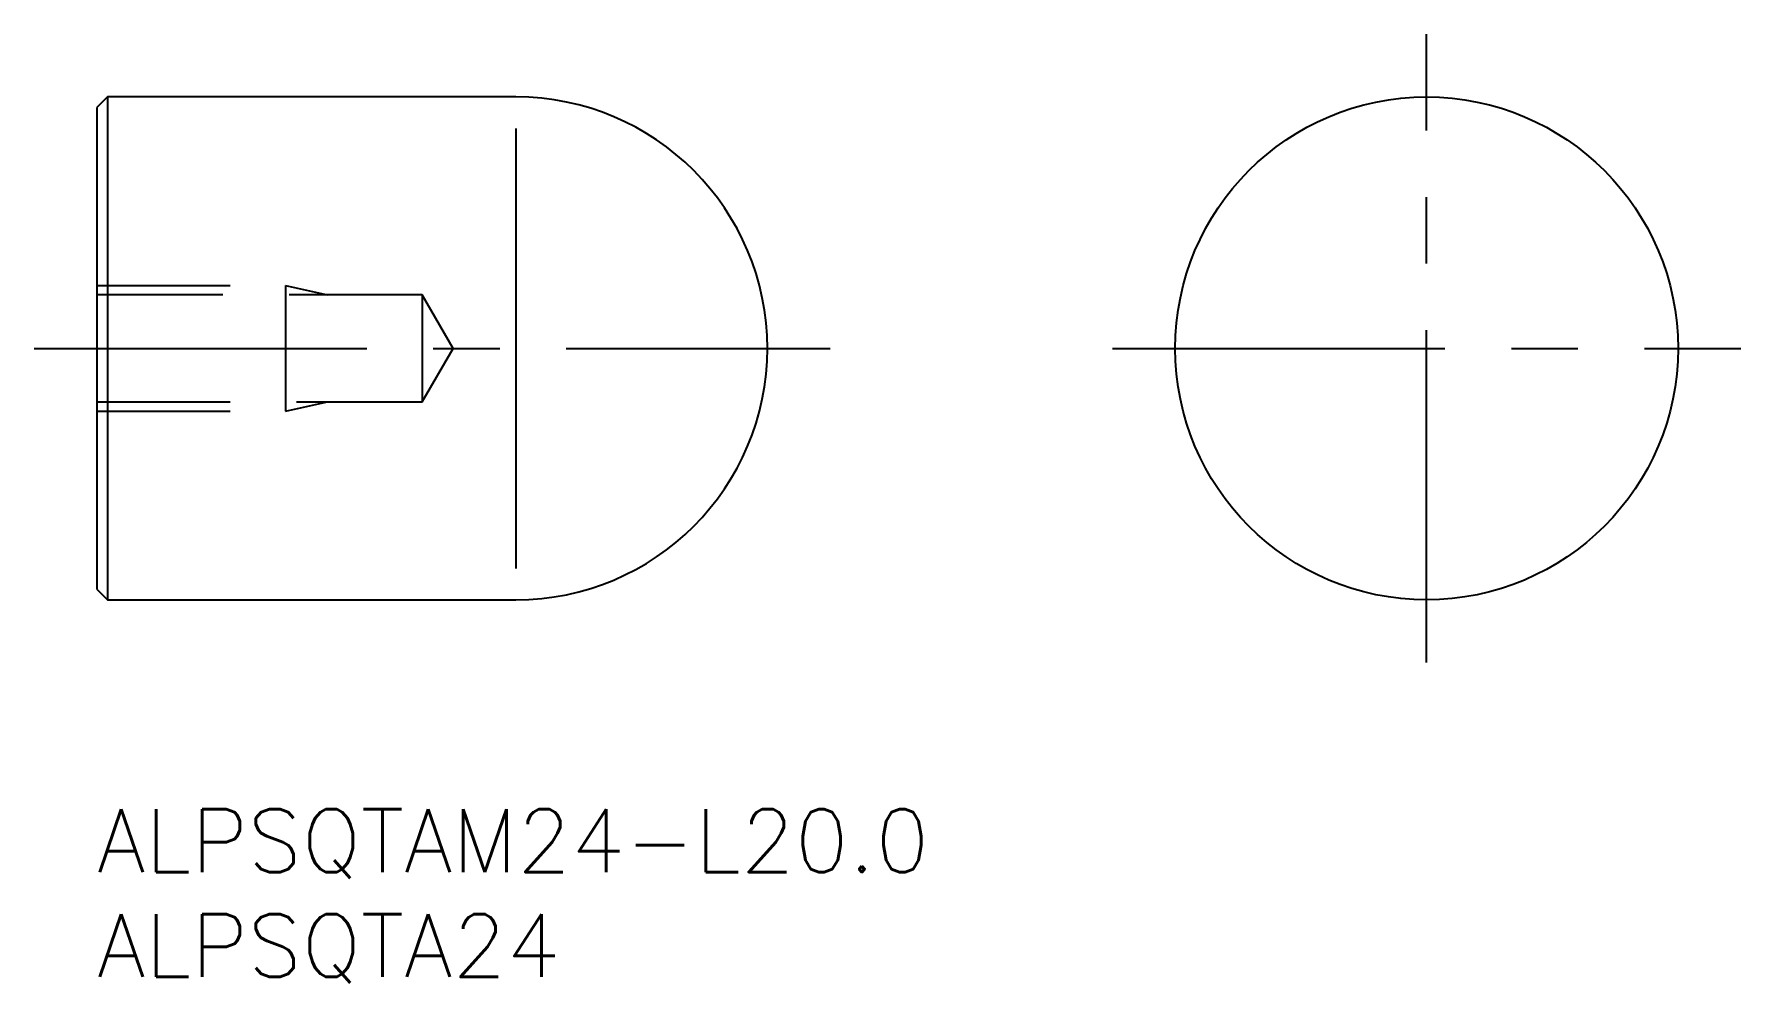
# Model space of a CAD drawing. Extents: x -3 to 78.5, y -8.3 to 37.
import ezdxf

# ---------------------------------------------------------------- set-up
doc = ezdxf.new("R2010")
doc.units = 0
doc.header["$LTSCALE"] = 0.5
doc.linetypes.add('CENTER', pattern=[50.8, 31.75, -6.35, 6.35, -6.35])
doc.linetypes.add('DASHED', pattern=[19.05, 12.7, -6.35])
for name, color, linetype in [('MSM_CENTER', 1, 'CENTER'), ('MSM_CONTINUOUS', 7, 'CONTINUOUS'), ('MSM_DASHED', 4, 'DASHED'), ('MSM_NARROW', 5, 'CONTINUOUS'), ('MSM_PART_NUMBER', 7, 'CONTINUOUS')]:
    doc.layers.add(name, color=color, linetype=linetype)
doc.styles.get("Standard").update_dxf_attribs({"font": 'txt.shx', "height": 3, "bigfont": 'bigfont.shx'})

# ---------------------------------------------------------------- blocks, each defined once
blk = doc.blocks.new('*U12')
at = {"layer": 'MSM_PART_NUMBER'}
blk.add_text('ALPSQTAM24-L20.0', height=3, dxfattribs=at).set_placement((0, -3))
blk = doc.blocks.new('*U13')
at = {"layer": 'MSM_PART_NUMBER'}
blk.add_text('ALPSQTA24', height=3, dxfattribs=at).set_placement((0, -8))

msp = doc.modelspace()

# ---------------------------------------------------------------- linework, layer by layer
at = {"layer": 'MSM_CENTER'}
for p, q in [((63.468, 7), (63.468, 37)), ((-3, 22), (35, 22)), ((48.468, 22), (78.468, 22))]:
    msp.add_line(p, q, dxfattribs=at)
at = {"layer": 'MSM_CONTINUOUS'}
for p, q in [((0.5, 34), (0, 33.5)), ((0, 33.5), (0, 10.5)), ((20, 34), (0.5, 34)), ((0.5, 34), (0.5, 10)), ((0, 10.5), (0.5, 10)), ((0.5, 10), (20, 10))]:
    msp.add_line(p, q, dxfattribs=at)
msp.add_circle((63.468, 22), 12, dxfattribs=at)
msp.add_arc((20, 22), 12, 270, 90, dxfattribs=at)
at = {"layer": 'MSM_DASHED'}
for p, q in [((0, 25), (9, 25)), ((15.528, 24.55), (0, 24.55)), ((9, 25), (9, 19)), ((9, 25), (11, 24.55)), ((17, 22), (15.528, 24.55)), ((15.528, 24.55), (15.528, 19.45)), ((15.528, 19.45), (17, 22)), ((0, 19.45), (15.528, 19.45)), ((0, 19), (9, 19)), ((9, 19), (11, 19.45))]:
    msp.add_line(p, q, dxfattribs=at)
at = {"layer": 'MSM_NARROW'}
msp.add_line((20, 32.5), (20, 11.5), dxfattribs=at)

# ---------------------------------------------------------------- block references
at = {"layer": 'MSM_CONTINUOUS'}
for name in ['*U12', '*U13']:
    msp.add_blockref(name, (0, 0), dxfattribs=at)

doc.saveas('drawing.dxf')
